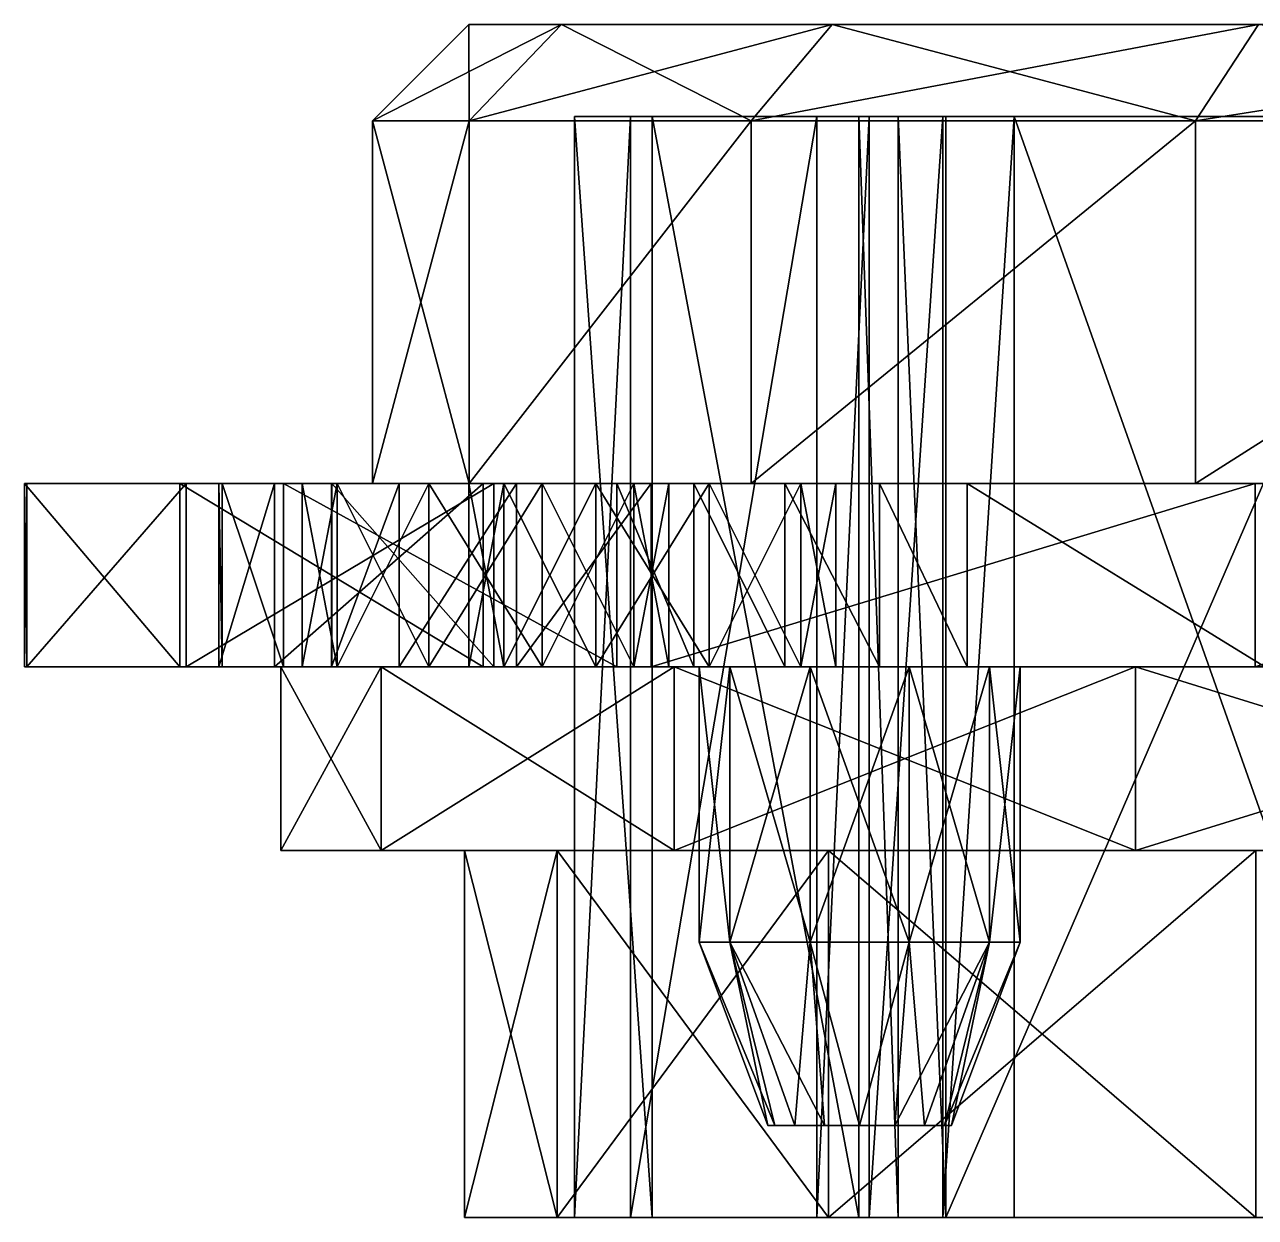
# Model space of a CAD drawing. Extents: x -29.8 to 29.8, y 13.5 to 29.5.
# Drawn here: x -29.8 to -16.37, y 13.54 to 26.54 of the extents above; entities that cross this region are included whole.
import ezdxf

# ---------------------------------------------------------------- set-up
doc = ezdxf.new("R2010")
doc.units = 0

msp = doc.modelspace()

# ---------------------------------------------------------------- linework, layer by layer
for points in [[(-24.950001, 26.544447), (-26, 25.494448), (-24.946917, 25.494448, 7.324709)], [(-23.939445, 26.544447, -7.028902), (-26, 25.494448), (-24.950001, 26.544447)], [(-24.946917, 25.494448, -7.324708), (-26, 25.494448), (-23.939445, 26.544447, -7.028902)], [(-24.950001, 26.544447), (-24.946917, 25.494448, 7.324709), (-23.939445, 26.544447, 7.028903)], [(-24.950001, 26.544447), (-13.5, 26.544447), (-12.472175, 26.544447, -5.166653)], [(-23.939445, 26.544447, -7.028902), (-24.950001, 26.544447), (-12.472175, 26.544447, -5.166653)], [(-24.950001, 26.544447), (-23.939445, 26.544447, 7.028903), (-13.5, 26.544447)], [(-23.939445, 26.544447, 7.028903), (-24.946917, 25.494448, 7.324709), (-21.872793, 25.494448, 14.056348)], [(-24.946917, 25.494448, -7.324708), (-23.939445, 26.544447, -7.028902), (-20.98947, 26.544447, -13.488686)], [(-24.946917, 25.494448, -7.324708), (-20.98947, 26.544447, -13.488686), (-21.872795, 25.494448, -14.056346)], [(-23.939445, 26.544447, 7.028903), (-21.872793, 25.494448, 14.056348), (-20.98947, 26.544447, 13.488688)], [(-23.939445, 26.544447, -7.028902), (-12.472175, 26.544447, -5.166653), (-9.545517, 26.544447, -9.546278)], [(-12.386242, 26.544447, -9.938406), (-23.939445, 26.544447, -7.028902), (-9.545517, 26.544447, -9.546278)], [(-23.939445, 26.544447, 7.028903), (-12.472175, 26.544447, 5.166653), (-13.5, 26.544447)], [(-23.939445, 26.544447, 7.028903), (-9.545517, 26.544447, 9.546278), (-12.472175, 26.544447, 5.166653)], [(-23.939445, 26.544447, 7.028903), (-20.98947, 26.544447, 13.488688), (-9.545517, 26.544447, 9.546278)], [(-14.509966, 26.544447, -12.861959), (-20.98947, 26.544447, -13.488686), (-23.939445, 26.544447, -7.028902)], [(-14.509966, 26.544447, -10.629045), (-14.872828, 26.544447, -11.745502), (-23.939445, 26.544447, -7.028902)], [(-14.509966, 26.544447, -12.861959), (-23.939445, 26.544447, -7.028902), (-14.872828, 26.544447, -11.745502)], [(-13.559413, 26.544447, -9.938406), (-14.509966, 26.544447, -10.629045), (-23.939445, 26.544447, -7.028902)], [(-12.386242, 26.544447, -9.938406), (-13.559413, 26.544447, -9.938406), (-23.939445, 26.544447, -7.028902)], [(-21.872795, 25.494448, -14.056346), (-20.98947, 26.544447, -13.488686), (-16.339006, 26.544447, -18.855751)], [(-21.872795, 25.494448, -14.056346), (-16.339006, 26.544447, -18.855751), (-17.026619, 25.494448, -19.649281)], [(-20.98947, 26.544447, 13.488688), (-21.872793, 25.494448, 14.056348), (-17.026619, 25.494448, 19.649282)], [(-20.98947, 26.544447, 13.488688), (-17.026619, 25.494448, 19.649282), (-16.339005, 26.544447, 18.855753)], [(-11.745502, 26.544447, 11.072827), (-9.545517, 26.544447, 9.546278), (-20.98947, 26.544447, 13.488688)], [(-13.552597, 26.544447, 13.559413), (-20.98947, 26.544447, 13.488688), (-16.339005, 26.544447, 18.855753)], [(-12.861959, 26.544447, 11.435689), (-11.745502, 26.544447, 11.072827), (-20.98947, 26.544447, 13.488688)], [(-13.552597, 26.544447, 12.386242), (-12.861959, 26.544447, 11.435689), (-20.98947, 26.544447, 13.488688)], [(-13.552597, 26.544447, 13.559413), (-13.552597, 26.544447, 12.386242), (-20.98947, 26.544447, 13.488688)], [(16.339005, 26.544447, -18.855753), (-16.339006, 26.544447, -18.855751), (-20.98947, 26.544447, -13.488686)], [(11.745502, 26.544447, -14.872828), (16.339005, 26.544447, -18.855753), (-20.98947, 26.544447, -13.488686)], [(-14.509966, 26.544447, -12.861959), (-13.559413, 26.544447, -13.552597), (-20.98947, 26.544447, -13.488686)], [(10.629045, 26.544447, -14.509966), (-20.98947, 26.544447, -13.488686), (-13.559413, 26.544447, -13.552597)], [(10.629045, 26.544447, -14.509966), (11.745502, 26.544447, -14.872828), (-20.98947, 26.544447, -13.488686)], [(-16.339005, 26.544447, 18.855753), (-17.026619, 25.494448, 19.649282), (-10.800982, 25.494448, 23.650345)], [(-17.026619, 25.494448, -19.649281), (-16.339006, 26.544447, -18.855751), (-10.364791, 26.544447, -22.695234)], [(-17.026619, 25.494448, -19.649281), (-10.364791, 26.544447, -22.695234), (-10.800983, 25.494448, -23.650343)], [(-23.799994, 25.544447, -0.483598), (-23.799768, 13.544447, -0.483593), (-22.952183, 13.544447, -6.313863)], [(-23.189194, 25.544447, 5.377264), (-23.799768, 13.544447, -0.483593), (-23.799994, 25.544447, -0.483598)], [(-23.799994, 25.544447, -0.483598), (-22.952183, 13.544447, -6.313863), (-22.95162, 25.544447, -6.31481)], [(-15.931933, 25.544447, -2.610183), (-23.799994, 25.544447, -0.483598), (-22.95162, 25.544447, -6.31481)], [(-15.96838, 25.544447, 2.377058), (-23.189194, 25.544447, 5.377264), (-23.799994, 25.544447, -0.483598)], [(-15.931933, 25.544447, -2.610183), (-15.96838, 25.544447, 2.377058), (-23.799994, 25.544447, -0.483598)], [(-23.189194, 25.544447, 5.377264), (-23.189716, 13.544447, 5.376295), (-23.799768, 13.544447, -0.483593)], [(-21.158247, 25.544447, 10.908812), (-21.158247, 13.544447, 10.908812), (-23.189716, 13.544447, 5.376295)], [(-21.158247, 25.544447, 10.908812), (-23.189716, 13.544447, 5.376295), (-23.189194, 25.544447, 5.377264)], [(-14.754128, 25.544447, 8.271679), (-21.158247, 25.544447, 10.908812), (-23.189194, 25.544447, 5.377264)], [(-14.411599, 25.544447, 7.756226), (-14.754128, 25.544447, 8.271679), (-23.189194, 25.544447, 5.377264)], [(-14.479507, 25.544447, 7.141078), (-14.411599, 25.544447, 7.756226), (-23.189194, 25.544447, 5.377264)], [(-15.96838, 25.544447, 2.377058), (-14.479507, 25.544447, 7.141078), (-23.189194, 25.544447, 5.377264)], [(-22.95162, 25.544447, -6.31481), (-22.952183, 13.544447, -6.313863), (-20.697647, 13.544447, -11.759292)], [(-22.95162, 25.544447, -6.31481), (-20.697647, 13.544447, -11.759292), (-20.697647, 25.544447, -11.759292)], [(-14.373593, 25.544447, -7.351934), (-22.95162, 25.544447, -6.31481), (-20.697647, 25.544447, -11.759292)], [(-14.373593, 25.544447, -7.351934), (-15.931933, 25.544447, -2.610183), (-22.95162, 25.544447, -6.31481)], [(-20.585772, 25.544447, 11.504886), (-20.586613, 13.544447, 11.504846), (-21.158247, 13.544447, 10.908812)], [(-20.585772, 25.544447, 11.504886), (-21.158247, 13.544447, 10.908812), (-21.158247, 25.544447, 10.908812)], [(-19.005934, 25.544447, 11.4113), (-20.585772, 25.544447, 11.504886), (-21.158247, 25.544447, 10.908812)], [(-14.754128, 25.544447, 8.271679), (-19.005934, 25.544447, 11.4113), (-21.158247, 25.544447, 10.908812)], [(-20.697647, 25.544447, -11.759292), (-20.697647, 13.544447, -11.759292), (-20.268784, 13.544447, -12.072803)], [(-20.697647, 25.544447, -11.759292), (-20.268784, 13.544447, -12.072803), (-20.268824, 25.544447, -12.072994)], [(-20.697647, 25.544447, -11.759292), (-20.268824, 25.544447, -12.072994), (-19.749571, 25.544447, -11.960416)], [(-14.555378, 25.544447, -8.124918), (-20.697647, 25.544447, -11.759292), (-19.749571, 25.544447, -11.960416)], [(-14.323244, 25.544447, -7.771642), (-14.373593, 25.544447, -7.351934), (-20.697647, 25.544447, -11.759292)], [(-14.555378, 25.544447, -8.124918), (-14.323244, 25.544447, -7.771642), (-20.697647, 25.544447, -11.759292)], [(-19.783165, 25.544447, 11.692266), (-19.782394, 13.544447, 11.692602), (-20.586613, 13.544447, 11.504846)], [(-19.783165, 25.544447, 11.692266), (-20.586613, 13.544447, 11.504846), (-20.585772, 25.544447, 11.504886)], [(-19.005934, 25.544447, 11.4113), (-19.783165, 25.544447, 11.692266), (-20.585772, 25.544447, 11.504886)], [(-20.268824, 25.544447, -12.072994), (-20.268784, 13.544447, -12.072803), (-19.749571, 13.544447, -11.960416)], [(-20.268824, 25.544447, -12.072994), (-19.749571, 13.544447, -11.960416), (-19.749571, 25.544447, -11.960416)], [(-19.005934, 25.544447, 11.4113), (-19.782394, 13.544447, 11.692602), (-19.783165, 25.544447, 11.692266)], [(-19.005934, 25.544447, 11.4113), (-19.005934, 13.544447, 11.4113), (-19.782394, 13.544447, 11.692602)], [(-14.555378, 25.544447, -8.124918), (-19.749571, 13.544447, -11.960416), (-14.555378, 13.544447, -8.124918)], [(-14.555378, 25.544447, -8.124918), (-19.749571, 25.544447, -11.960416), (-19.749571, 13.544447, -11.960416)], [(-19.005934, 25.544447, 11.4113), (-14.754128, 13.544447, 8.271679), (-19.005934, 13.544447, 11.4113)], [(-14.754128, 25.544447, 8.271679), (-14.754128, 13.544447, 8.271679), (-19.005934, 25.544447, 11.4113)], [(-24.946917, 25.494448, -7.324708), (-24.946674, 21.544447, -7.32545), (-26, 21.544447)], [(-26, 25.494448), (-26, 21.544447), (-24.946674, 21.544447, 7.32545)], [(-24.946917, 25.494448, -7.324708), (-26, 21.544447), (-26, 25.494448)], [(-24.946917, 25.494448, 7.324709), (-26, 25.494448), (-24.946674, 21.544447, 7.32545)], [(-24.946917, 25.494448, -7.324708), (-21.872795, 25.494448, -14.056346), (-24.946674, 21.544447, -7.32545)], [(-21.872793, 25.494448, 14.056348), (-24.946917, 25.494448, 7.324709), (-24.946674, 21.544447, 7.32545)], [(-21.872795, 25.494448, -14.056346), (-21.872391, 21.544447, -14.056871), (-24.946674, 21.544447, -7.32545)], [(-21.872793, 25.494448, 14.056348), (-24.946674, 21.544447, 7.32545), (-21.872391, 21.544447, 14.056871)], [(-21.872795, 25.494448, -14.056346), (-17.026619, 25.494448, -19.649281), (-21.872391, 21.544447, -14.056871)], [(-17.026619, 25.494448, 19.649282), (-21.872793, 25.494448, 14.056348), (-21.872391, 21.544447, 14.056871)], [(-17.026619, 25.494448, -19.649281), (-17.026415, 21.544447, -19.649374), (-21.872391, 21.544447, -14.056871)], [(-17.026619, 25.494448, 19.649282), (-21.872391, 21.544447, 14.056871), (-17.026415, 21.544447, 19.649374)], [(-17.026619, 25.494448, -19.649281), (-10.800983, 25.494448, -23.650343), (-17.026415, 21.544447, -19.649374)], [(-10.800982, 25.494448, 23.650345), (-17.026619, 25.494448, 19.649282), (-17.026415, 21.544447, 19.649374)], [(-10.800983, 25.494448, -23.650343), (-10.801144, 21.544447, -23.650227), (-17.026415, 21.544447, -19.649374)], [(-10.800982, 25.494448, 23.650345), (-17.026415, 21.544447, 19.649374), (-10.801144, 21.544447, 23.650227)], [(-29.770872, 21.544447, -3.69902), (-29.770872, 19.544447, -3.69902), (-29.795118, 19.544447, 3.498356)], [(-29.795118, 21.544447, 3.498356), (-29.795118, 19.544447, 3.498356), (-28.104298, 19.544447, 10.494901)], [(-29.795118, 21.544447, 3.498356), (-29.770872, 21.544447, -3.69902), (-29.795118, 19.544447, 3.498356)], [(-28.104298, 21.544447, 10.494901), (-29.795118, 21.544447, 3.498356), (-28.104298, 19.544447, 10.494901)], [(-26, 21.544447), (-29.770872, 21.544447, -3.69902), (-29.795118, 21.544447, 3.498356)], [(-24.946674, 21.544447, 7.32545), (-29.795118, 21.544447, 3.498356), (-28.104298, 21.544447, 10.494901)], [(-24.946674, 21.544447, 7.32545), (-26, 21.544447), (-29.795118, 21.544447, 3.498356)], [(-28.032915, 21.544447, -10.68411), (-28.032915, 19.544447, -10.68411), (-29.770872, 19.544447, -3.69902)], [(-29.770872, 21.544447, -3.69902), (-28.032915, 21.544447, -10.68411), (-29.770872, 19.544447, -3.69902)], [(-24.946674, 21.544447, -7.32545), (-28.032915, 21.544447, -10.68411), (-29.770872, 21.544447, -3.69902)], [(-26, 21.544447), (-24.946674, 21.544447, -7.32545), (-29.770872, 21.544447, -3.69902)], [(-28.104298, 21.544447, 10.494901), (-28.104298, 19.544447, 10.494901), (-24.794594, 19.544447, 16.888697)], [(-28.104298, 21.544447, 10.494901), (-24.794594, 19.544447, 16.888697), (-24.794594, 21.544447, 16.888697)], [(-21.872391, 21.544447, 14.056871), (-28.104298, 21.544447, 10.494901), (-24.794594, 21.544447, 16.888697)], [(-21.872391, 21.544447, 14.056871), (-24.946674, 21.544447, 7.32545), (-28.104298, 21.544447, 10.494901)], [(-24.680067, 21.544447, -17.055624), (-24.680067, 19.544447, -17.055624), (-28.032915, 19.544447, -10.68411)], [(-28.032915, 21.544447, -10.68411), (-24.680067, 21.544447, -17.055624), (-28.032915, 19.544447, -10.68411)], [(-21.872391, 21.544447, -14.056871), (-24.680067, 21.544447, -17.055624), (-28.032915, 21.544447, -10.68411)], [(-24.946674, 21.544447, -7.32545), (-21.872391, 21.544447, -14.056871), (-28.032915, 21.544447, -10.68411)], [(-27.07077, 21.544447, 19.45429), (-27.07077, 19.544447, 19.45429), (-27.678299, 19.544447, 20.637629)], [(-27.678299, 21.544447, 20.637629), (-27.678299, 19.544447, 20.637629), (-27.642385, 19.544447, 21.964581)], [(-27.07077, 21.544447, 19.45429), (-27.678299, 19.544447, 20.637629), (-27.678299, 21.544447, 20.637629)], [(-27.678299, 21.544447, 20.637629), (-27.642385, 19.544447, 21.964581), (-27.642385, 21.544447, 21.964581)], [(-26.77, 21.544447, 21.040369), (-27.678299, 21.544447, 20.637629), (-27.642385, 21.544447, 21.964581)], [(-26.388041, 21.544447, 19.86515), (-27.07077, 21.544447, 19.45429), (-27.678299, 21.544447, 20.637629)], [(-26.77, 21.544447, 21.040369), (-26.388041, 21.544447, 19.86515), (-27.678299, 21.544447, 20.637629)], [(-27.642385, 21.544447, 21.964581), (-27.642385, 19.544447, 21.964581), (-26.971737, 19.544447, 23.113325)], [(-27.642385, 21.544447, 21.964581), (-26.971737, 19.544447, 23.113325), (-26.971737, 21.544447, 23.113325)], [(-26.388041, 21.544447, 22.215586), (-27.642385, 21.544447, 21.964581), (-26.971737, 21.544447, 23.113325)], [(-26.388041, 21.544447, 22.215586), (-26.77, 21.544447, 21.040369), (-27.642385, 21.544447, 21.964581)], [(-24.794594, 21.544447, 16.888697), (-24.794594, 19.544447, 16.888697), (-27.07077, 19.544447, 19.45429)], [(-27.07077, 21.544447, 19.45429), (-24.794594, 21.544447, 16.888697), (-27.07077, 19.544447, 19.45429)], [(-25.387459, 21.544447, 19.138163), (-24.794594, 21.544447, 16.888697), (-27.07077, 21.544447, 19.45429)], [(-26.388041, 21.544447, 19.86515), (-25.387459, 21.544447, 19.138163), (-27.07077, 21.544447, 19.45429)], [(-26.971737, 21.544447, 23.113325), (-26.971737, 19.544447, 23.113325), (-23.337908, 19.544447, 26.787985)], [(-26.971737, 21.544447, 23.113325), (-23.337908, 19.544447, 26.787985), (-23.337908, 21.544447, 26.787985)], [(-26.971737, 21.544447, 23.113325), (-23.337908, 21.544447, 26.787985), (-10.801144, 21.544447, 23.650227)], [(-24.152542, 21.544447, 22.942574), (-26.971737, 21.544447, 23.113325), (-10.801144, 21.544447, 23.650227)], [(-25.387459, 21.544447, 22.942574), (-26.388041, 21.544447, 22.215586), (-26.971737, 21.544447, 23.113325)], [(-24.152542, 21.544447, 22.942574), (-25.387459, 21.544447, 22.942574), (-26.971737, 21.544447, 23.113325)], [(-26.388041, 21.544447, 22.215586), (-26.388041, 19.544447, 22.215586), (-26.77, 19.544447, 21.040369)], [(-26.77, 21.544447, 21.040369), (-26.77, 19.544447, 21.040369), (-26.388041, 19.544447, 19.86515)], [(-26.388041, 21.544447, 22.215586), (-26.77, 19.544447, 21.040369), (-26.77, 21.544447, 21.040369)], [(-26.77, 21.544447, 21.040369), (-26.388041, 19.544447, 19.86515), (-26.388041, 21.544447, 19.86515)], [(-25.710394, 21.544447, -26.28636), (-25.710394, 19.544447, -26.28636), (-26.448847, 19.544447, -25.015127)], [(-26.448847, 21.544447, -25.015127), (-26.448847, 19.544447, -25.015127), (-26.446289, 19.544447, -23.544977)], [(-25.710394, 21.544447, -26.28636), (-26.448847, 19.544447, -25.015127), (-26.448847, 21.544447, -25.015127)], [(-26.448847, 21.544447, -25.015127), (-26.446289, 19.544447, -23.544977), (-26.446289, 21.544447, -23.544977)], [(-25.710394, 21.544447, -26.28636), (-26.448847, 21.544447, -25.015127), (-16.378019, 21.544447, -25.134846)], [(-23.567459, 21.544447, -24.914104), (-16.378019, 21.544447, -25.134846), (-26.448847, 21.544447, -25.015127)], [(-23.567459, 21.544447, -24.914104), (-26.448847, 21.544447, -25.015127), (-26.446289, 21.544447, -23.544977)], [(-26.446289, 21.544447, -23.544977), (-26.446289, 19.544447, -23.544977), (-24.680067, 19.544447, -17.055624)], [(-26.446289, 21.544447, -23.544977), (-24.680067, 19.544447, -17.055624), (-24.680067, 21.544447, -17.055624)], [(-24.950001, 21.544447, -23.0119), (-26.446289, 21.544447, -23.544977), (-24.680067, 21.544447, -17.055624)], [(-24.568041, 21.544447, -24.187117), (-23.567459, 21.544447, -24.914104), (-26.446289, 21.544447, -23.544977)], [(-24.950001, 21.544447, -23.0119), (-24.568041, 21.544447, -24.187117), (-26.446289, 21.544447, -23.544977)], [(-25.387459, 21.544447, 22.942574), (-25.387459, 19.544447, 22.942574), (-26.388041, 19.544447, 22.215586)], [(-25.387459, 21.544447, 22.942574), (-26.388041, 19.544447, 22.215586), (-26.388041, 21.544447, 22.215586)], [(-26.388041, 21.544447, 19.86515), (-26.388041, 19.544447, 19.86515), (-25.387459, 19.544447, 19.138163)], [(-26.388041, 21.544447, 19.86515), (-25.387459, 19.544447, 19.138163), (-25.387459, 21.544447, 19.138163)], [(-24.432055, 21.544447, -27.012445), (-24.432055, 19.544447, -27.012445), (-25.710394, 19.544447, -26.28636)], [(-24.432055, 21.544447, -27.012445), (-25.710394, 19.544447, -26.28636), (-25.710394, 21.544447, -26.28636)], [(-22.962, 21.544447, -26.995623), (-25.710394, 21.544447, -26.28636), (-16.378019, 21.544447, -25.134846)], [(-22.962, 21.544447, -26.995623), (-24.432055, 21.544447, -27.012445), (-25.710394, 21.544447, -26.28636)], [(-24.152542, 21.544447, 22.942574), (-24.152542, 19.544447, 22.942574), (-25.387459, 19.544447, 22.942574)], [(-24.152542, 21.544447, 22.942574), (-25.387459, 19.544447, 22.942574), (-25.387459, 21.544447, 22.942574)], [(-25.387459, 21.544447, 19.138163), (-25.387459, 19.544447, 19.138163), (-24.152542, 19.544447, 19.138163)], [(-25.387459, 21.544447, 19.138163), (-24.152542, 19.544447, 19.138163), (-24.152542, 21.544447, 19.138163)], [(-25.387459, 21.544447, 19.138163), (-21.872391, 21.544447, 14.056871), (-24.794594, 21.544447, 16.888697)], [(-25.387459, 21.544447, 19.138163), (-24.152542, 21.544447, 19.138163), (-21.872391, 21.544447, 14.056871)], [(-24.568041, 21.544447, -21.836681), (-24.568041, 19.544447, -21.836681), (-24.950001, 19.544447, -23.0119)], [(-24.950001, 21.544447, -23.0119), (-24.950001, 19.544447, -23.0119), (-24.568041, 19.544447, -24.187117)], [(-24.568041, 21.544447, -21.836681), (-24.950001, 19.544447, -23.0119), (-24.950001, 21.544447, -23.0119)], [(-24.950001, 21.544447, -23.0119), (-24.568041, 19.544447, -24.187117), (-24.568041, 21.544447, -24.187117)], [(-24.568041, 21.544447, -21.836681), (-24.950001, 21.544447, -23.0119), (-24.680067, 21.544447, -17.055624)], [(-21.872391, 21.544447, -14.056871), (-17.026415, 21.544447, -19.649374), (-24.680067, 21.544447, -17.055624)], [(-22.332542, 21.544447, -21.109694), (-24.680067, 21.544447, -17.055624), (-17.026415, 21.544447, -19.649374)], [(-23.567459, 21.544447, -21.109694), (-24.568041, 21.544447, -21.836681), (-24.680067, 21.544447, -17.055624)], [(-22.332542, 21.544447, -21.109694), (-23.567459, 21.544447, -21.109694), (-24.680067, 21.544447, -17.055624)], [(-23.567459, 21.544447, -21.109694), (-23.567459, 19.544447, -21.109694), (-24.568041, 19.544447, -21.836681)], [(-23.567459, 21.544447, -21.109694), (-24.568041, 19.544447, -21.836681), (-24.568041, 21.544447, -21.836681)], [(-24.568041, 21.544447, -24.187117), (-24.568041, 19.544447, -24.187117), (-23.567459, 19.544447, -24.914104)], [(-24.568041, 21.544447, -24.187117), (-23.567459, 19.544447, -24.914104), (-23.567459, 21.544447, -24.914104)], [(-22.962, 21.544447, -26.995623), (-22.962, 19.544447, -26.995623), (-24.432055, 19.544447, -27.012445)], [(-22.962, 21.544447, -26.995623), (-24.432055, 19.544447, -27.012445), (-24.432055, 21.544447, -27.012445)], [(-23.151958, 21.544447, 22.215586), (-23.151958, 19.544447, 22.215586), (-24.152542, 19.544447, 22.942574)], [(-23.151958, 21.544447, 22.215586), (-24.152542, 19.544447, 22.942574), (-24.152542, 21.544447, 22.942574)], [(-24.152542, 21.544447, 19.138163), (-24.152542, 19.544447, 19.138163), (-23.151958, 19.544447, 19.86515)], [(-24.152542, 21.544447, 19.138163), (-23.151958, 19.544447, 19.86515), (-23.151958, 21.544447, 19.86515)], [(-24.152542, 21.544447, 19.138163), (-17.026415, 21.544447, 19.649374), (-21.872391, 21.544447, 14.056871)], [(-24.152542, 21.544447, 22.942574), (-10.801144, 21.544447, 23.650227), (-17.026415, 21.544447, 19.649374)], [(-24.152542, 21.544447, 19.138163), (-23.151958, 21.544447, 19.86515), (-17.026415, 21.544447, 19.649374)], [(-23.151958, 21.544447, 22.215586), (-24.152542, 21.544447, 22.942574), (-17.026415, 21.544447, 19.649374)], [(-22.332542, 21.544447, -21.109694), (-22.332542, 19.544447, -21.109694), (-23.567459, 19.544447, -21.109694)], [(-22.332542, 21.544447, -21.109694), (-23.567459, 19.544447, -21.109694), (-23.567459, 21.544447, -21.109694)], [(-23.567459, 21.544447, -24.914104), (-23.567459, 19.544447, -24.914104), (-22.332542, 19.544447, -24.914104)], [(-23.567459, 21.544447, -24.914104), (-22.332542, 19.544447, -24.914104), (-22.332542, 21.544447, -24.914104)], [(-23.567459, 21.544447, -24.914104), (-22.332542, 21.544447, -24.914104), (-16.378019, 21.544447, -25.134846)], [(-23.337908, 21.544447, 26.787985), (-23.337908, 19.544447, 26.787985), (-22.499004, 19.544447, 27.389755)], [(-23.337908, 21.544447, 26.787985), (-22.499004, 19.544447, 27.389755), (-22.499004, 21.544447, 27.389755)], [(-23.337908, 21.544447, 26.787985), (-16.270109, 21.544447, 25.204832), (-10.801144, 21.544447, 23.650227)], [(-23.337908, 21.544447, 26.787985), (-19.518656, 21.544447, 27.234184), (-16.270109, 21.544447, 25.204832)], [(-23.337908, 21.544447, 26.787985), (-22.499004, 21.544447, 27.389755), (-19.518656, 21.544447, 27.234184)], [(-22.77, 21.544447, 21.040369), (-22.77, 19.544447, 21.040369), (-23.151958, 19.544447, 22.215586)], [(-23.151958, 21.544447, 19.86515), (-23.151958, 19.544447, 19.86515), (-22.77, 19.544447, 21.040369)], [(-23.151958, 21.544447, 19.86515), (-22.77, 19.544447, 21.040369), (-22.77, 21.544447, 21.040369)], [(-23.151958, 21.544447, 22.215586), (-22.77, 21.544447, 21.040369), (-23.151958, 19.544447, 22.215586)], [(-23.151958, 21.544447, 19.86515), (-22.77, 21.544447, 21.040369), (-17.026415, 21.544447, 19.649374)], [(-23.151958, 21.544447, 22.215586), (-17.026415, 21.544447, 19.649374), (-22.77, 21.544447, 21.040369)], [(-16.378019, 21.544447, -25.134846), (-16.378019, 19.544447, -25.134846), (-22.962, 19.544447, -26.995623)], [(-22.962, 21.544447, -26.995623), (-16.378019, 21.544447, -25.134846), (-22.962, 19.544447, -26.995623)], [(-22.499004, 21.544447, 27.389755), (-22.499004, 19.544447, 27.389755), (-21.506489, 19.544447, 27.680504)], [(-22.499004, 21.544447, 27.389755), (-21.506489, 19.544447, 27.680504), (-21.506489, 21.544447, 27.680504)], [(-22.499004, 21.544447, 27.389755), (-20.47368, 21.544447, 27.626373), (-19.518656, 21.544447, 27.234184)], [(-22.499004, 21.544447, 27.389755), (-21.506489, 21.544447, 27.680504), (-20.47368, 21.544447, 27.626373)], [(-21.331959, 21.544447, -21.836681), (-21.331959, 19.544447, -21.836681), (-22.332542, 19.544447, -21.109694)], [(-21.331959, 21.544447, -21.836681), (-22.332542, 19.544447, -21.109694), (-22.332542, 21.544447, -21.109694)], [(-22.332542, 21.544447, -24.914104), (-22.332542, 19.544447, -24.914104), (-21.331959, 19.544447, -24.187117)], [(-22.332542, 21.544447, -24.914104), (-21.331959, 19.544447, -24.187117), (-21.331959, 21.544447, -24.187117)], [(-22.332542, 21.544447, -24.914104), (-21.331959, 21.544447, -24.187117), (-16.378019, 21.544447, -25.134846)], [(-22.332542, 21.544447, -21.109694), (-17.026415, 21.544447, -19.649374), (-10.801144, 21.544447, -23.650227)], [(-21.331959, 21.544447, -21.836681), (-22.332542, 21.544447, -21.109694), (-10.801144, 21.544447, -23.650227)], [(-21.506489, 21.544447, 27.680504), (-21.506489, 19.544447, 27.680504), (-20.47368, 19.544447, 27.626373)], [(-21.506489, 21.544447, 27.680504), (-20.47368, 19.544447, 27.626373), (-20.47368, 21.544447, 27.626373)], [(-20.950001, 21.544447, -23.0119), (-20.950001, 19.544447, -23.0119), (-21.331959, 19.544447, -21.836681)], [(-21.331959, 21.544447, -24.187117), (-21.331959, 19.544447, -24.187117), (-20.950001, 19.544447, -23.0119)], [(-21.331959, 21.544447, -24.187117), (-20.950001, 19.544447, -23.0119), (-20.950001, 21.544447, -23.0119)], [(-21.331959, 21.544447, -21.836681), (-20.950001, 21.544447, -23.0119), (-21.331959, 19.544447, -21.836681)], [(-21.331959, 21.544447, -24.187117), (-3.700487, 21.544447, -25.735308), (-16.378019, 21.544447, -25.134846)], [(-21.331959, 21.544447, -24.187117), (-10.801144, 21.544447, -23.650227), (-3.700487, 21.544447, -25.735308)], [(-21.331959, 21.544447, -24.187117), (-20.950001, 21.544447, -23.0119), (-10.801144, 21.544447, -23.650227)], [(-21.331959, 21.544447, -21.836681), (-10.801144, 21.544447, -23.650227), (-20.950001, 21.544447, -23.0119)], [(-20.47368, 21.544447, 27.626373), (-20.47368, 19.544447, 27.626373), (-19.518656, 19.544447, 27.234184)], [(-20.47368, 21.544447, 27.626373), (-19.518656, 19.544447, 27.234184), (-19.518656, 21.544447, 27.234184)], [(-19.518656, 21.544447, 27.234184), (-19.518656, 19.544447, 27.234184), (-16.270109, 19.544447, 25.204832)], [(-19.518656, 21.544447, 27.234184), (-16.270109, 19.544447, 25.204832), (-16.270109, 21.544447, 25.204832)], [(-10.429371, 21.544447, -28.128708), (-10.429371, 19.544447, -28.128708), (-16.378019, 19.544447, -25.134846)], [(-10.429371, 21.544447, -28.128708), (-16.378019, 19.544447, -25.134846), (-16.378019, 21.544447, -25.134846)], [(-3.700487, 21.544447, -25.735308), (-10.429371, 21.544447, -28.128708), (-16.378019, 21.544447, -25.134846)], [(-29.795118, 19.544447, 3.498356), (-27, 19.544447), (-25.906223, 19.544447, 7.607053)], [(-29.795118, 19.544447, 3.498356), (-29.770872, 19.544447, -3.69902), (-27, 19.544447)], [(-28.104298, 19.544447, 10.494901), (-29.795118, 19.544447, 3.498356), (-25.906223, 19.544447, 7.607053)], [(-29.770872, 19.544447, -3.69902), (-25.906223, 19.544447, -7.607053), (-27, 19.544447)], [(-29.770872, 19.544447, -3.69902), (-28.032915, 19.544447, -10.68411), (-25.906223, 19.544447, -7.607053)], [(-28.104298, 19.544447, 10.494901), (-25.906223, 19.544447, 7.607053), (-22.71361, 19.544447, 14.597631)], [(-24.794594, 19.544447, 16.888697), (-28.104298, 19.544447, 10.494901), (-22.71361, 19.544447, 14.597631)], [(-28.032915, 19.544447, -10.68411), (-22.71361, 19.544447, -14.597631), (-25.906223, 19.544447, -7.607053)], [(-28.032915, 19.544447, -10.68411), (-24.680067, 19.544447, -17.055624), (-22.71361, 19.544447, -14.597631)], [(-26.388041, 19.544447, 19.86515), (-27.678299, 19.544447, 20.637629), (-27.07077, 19.544447, 19.45429)], [(-26.77, 19.544447, 21.040369), (-27.642385, 19.544447, 21.964581), (-27.678299, 19.544447, 20.637629)], [(-26.388041, 19.544447, 19.86515), (-26.77, 19.544447, 21.040369), (-27.678299, 19.544447, 20.637629)], [(-25.387459, 19.544447, 22.942574), (-26.971737, 19.544447, 23.113325), (-27.642385, 19.544447, 21.964581)], [(-26.388041, 19.544447, 22.215586), (-25.387459, 19.544447, 22.942574), (-27.642385, 19.544447, 21.964581)], [(-26.77, 19.544447, 21.040369), (-26.388041, 19.544447, 22.215586), (-27.642385, 19.544447, 21.964581)], [(-25.387459, 19.544447, 19.138163), (-27.07077, 19.544447, 19.45429), (-24.794594, 19.544447, 16.888697)], [(-25.387459, 19.544447, 19.138163), (-26.388041, 19.544447, 19.86515), (-27.07077, 19.544447, 19.45429)], [(-25.906223, 19.544447, -7.607053), (-25.906223, 17.544447, -7.607053), (-27, 17.544447)], [(-27, 19.544447), (-27, 17.544447), (-25.906223, 17.544447, 7.607053)], [(-25.906223, 19.544447, -7.607053), (-27, 17.544447), (-27, 19.544447)], [(-25.906223, 19.544447, 7.607053), (-27, 19.544447), (-25.906223, 17.544447, 7.607053)], [(-21.230276, 19.544447, 26.727827), (-23.337908, 19.544447, 26.787985), (-26.971737, 19.544447, 23.113325)], [(-22.105785, 19.544447, 26.091713), (-21.230276, 19.544447, 26.727827), (-26.971737, 19.544447, 23.113325)], [(-22.440001, 19.544447, 25.063398), (-22.105785, 19.544447, 26.091713), (-26.971737, 19.544447, 23.113325)], [(-22.105785, 19.544447, 24.035082), (-22.440001, 19.544447, 25.063398), (-26.971737, 19.544447, 23.113325)], [(-21.230276, 19.544447, 23.398968), (-22.105785, 19.544447, 24.035082), (-26.971737, 19.544447, 23.113325)], [(-20.149723, 19.544447, 23.398968), (-21.230276, 19.544447, 23.398968), (-26.971737, 19.544447, 23.113325)], [(-25.387459, 19.544447, 22.942574), (-20.149723, 19.544447, 23.398968), (-26.971737, 19.544447, 23.113325)], [(-26.448847, 19.544447, -25.015127), (-25.710394, 19.544447, -26.28636), (-16.378019, 19.544447, -25.134846)], [(-22.332542, 19.544447, -24.914104), (-26.448847, 19.544447, -25.015127), (-16.378019, 19.544447, -25.134846)], [(-24.568041, 19.544447, -24.187117), (-26.446289, 19.544447, -23.544977), (-26.448847, 19.544447, -25.015127)], [(-23.567459, 19.544447, -24.914104), (-24.568041, 19.544447, -24.187117), (-26.448847, 19.544447, -25.015127)], [(-22.332542, 19.544447, -24.914104), (-23.567459, 19.544447, -24.914104), (-26.448847, 19.544447, -25.015127)], [(-24.568041, 19.544447, -21.836681), (-24.680067, 19.544447, -17.055624), (-26.446289, 19.544447, -23.544977)], [(-24.950001, 19.544447, -23.0119), (-24.568041, 19.544447, -21.836681), (-26.446289, 19.544447, -23.544977)], [(-24.568041, 19.544447, -24.187117), (-24.950001, 19.544447, -23.0119), (-26.446289, 19.544447, -23.544977)], [(-22.71361, 19.544447, -14.597631), (-22.71361, 17.544447, -14.597631), (-25.906223, 17.544447, -7.607053)], [(-22.71361, 19.544447, -14.597631), (-25.906223, 17.544447, -7.607053), (-25.906223, 19.544447, -7.607053)], [(-25.906223, 19.544447, 7.607053), (-25.906223, 17.544447, 7.607053), (-22.71361, 17.544447, 14.597631)], [(-22.71361, 19.544447, 14.597631), (-25.906223, 19.544447, 7.607053), (-22.71361, 17.544447, 14.597631)], [(-25.710394, 19.544447, -26.28636), (-22.962, 19.544447, -26.995623), (-16.378019, 19.544447, -25.134846)], [(-25.710394, 19.544447, -26.28636), (-24.432055, 19.544447, -27.012445), (-22.962, 19.544447, -26.995623)], [(-24.152542, 19.544447, 19.138163), (-25.387459, 19.544447, 19.138163), (-24.794594, 19.544447, 16.888697)], [(-25.387459, 19.544447, 22.942574), (-24.152542, 19.544447, 22.942574), (-20.149723, 19.544447, 23.398968)], [(-24.794594, 19.544447, 16.888697), (-22.71361, 19.544447, 14.597631), (-17.680925, 19.544447, 20.405462)], [(-24.152542, 19.544447, 19.138163), (-24.794594, 19.544447, 16.888697), (-17.680925, 19.544447, 20.405462)], [(-24.680067, 19.544447, -17.055624), (-17.680925, 19.544447, -20.405462), (-22.71361, 19.544447, -14.597631)], [(-23.567459, 19.544447, -21.109694), (-17.680925, 19.544447, -20.405462), (-24.680067, 19.544447, -17.055624)], [(-24.568041, 19.544447, -21.836681), (-23.567459, 19.544447, -21.109694), (-24.680067, 19.544447, -17.055624)], [(-23.151958, 19.544447, 19.86515), (-24.152542, 19.544447, 19.138163), (-17.680925, 19.544447, 20.405462)], [(-24.152542, 19.544447, 22.942574), (-23.151958, 19.544447, 22.215586), (-20.149723, 19.544447, 23.398968)], [(-23.567459, 19.544447, -21.109694), (-22.332542, 19.544447, -21.109694), (-17.680925, 19.544447, -20.405462)], [(-19.518656, 19.544447, 27.234184), (-22.499004, 19.544447, 27.389755), (-23.337908, 19.544447, 26.787985)], [(-21.230276, 19.544447, 26.727827), (-19.518656, 19.544447, 27.234184), (-23.337908, 19.544447, 26.787985)], [(-23.151958, 19.544447, 19.86515), (-17.680925, 19.544447, 20.405462), (-22.77, 19.544447, 21.040369)], [(-23.151958, 19.544447, 22.215586), (-11.21594, 19.544447, 24.560129), (-20.149723, 19.544447, 23.398968)], [(-23.151958, 19.544447, 22.215586), (-22.77, 19.544447, 21.040369), (-11.21594, 19.544447, 24.560129)], [(-22.77, 19.544447, 21.040369), (-17.680925, 19.544447, 20.405462), (-11.21594, 19.544447, 24.560129)], [(-17.680925, 19.544447, -20.405462), (-17.680925, 17.544447, -20.405462), (-22.71361, 17.544447, -14.597631)], [(-17.680925, 19.544447, -20.405462), (-22.71361, 17.544447, -14.597631), (-22.71361, 19.544447, -14.597631)], [(-22.71361, 19.544447, 14.597631), (-22.71361, 17.544447, 14.597631), (-17.680925, 17.544447, 20.405462)], [(-17.680925, 19.544447, 20.405462), (-22.71361, 19.544447, 14.597631), (-17.680925, 17.544447, 20.405462)], [(-20.47368, 19.544447, 27.626373), (-21.506489, 19.544447, 27.680504), (-22.499004, 19.544447, 27.389755)], [(-19.518656, 19.544447, 27.234184), (-20.47368, 19.544447, 27.626373), (-22.499004, 19.544447, 27.389755)], [(-22.10578, 16.544447, 26.092022), (-22.105785, 19.544447, 26.091713), (-22.440001, 19.544447, 25.063398)], [(-22.440001, 16.544447, 25.063398), (-22.440001, 19.544447, 25.063398), (-22.105785, 19.544447, 24.035082)], [(-22.440001, 16.544447, 25.063398), (-22.10578, 16.544447, 26.092022), (-22.440001, 19.544447, 25.063398)], [(-22.10578, 16.544447, 24.034775), (-22.440001, 16.544447, 25.063398), (-22.105785, 19.544447, 24.035082)], [(-22.332542, 19.544447, -21.109694), (-21.331959, 19.544447, -21.836681), (-17.680925, 19.544447, -20.405462)], [(-22.332542, 19.544447, -24.914104), (-16.378019, 19.544447, -25.134846), (-11.21594, 19.544447, -24.560129)], [(-21.331959, 19.544447, -24.187117), (-22.332542, 19.544447, -24.914104), (-11.21594, 19.544447, -24.560129)], [(-21.230782, 16.544447, 26.727747), (-21.230276, 19.544447, 26.727827), (-22.105785, 19.544447, 26.091713)], [(-22.10578, 16.544447, 26.092022), (-21.230782, 16.544447, 26.727747), (-22.105785, 19.544447, 26.091713)], [(-22.10578, 16.544447, 24.034775), (-22.105785, 19.544447, 24.035082), (-21.230276, 19.544447, 23.398968)], [(-21.23078, 16.544447, 23.39905), (-22.10578, 16.544447, 24.034775), (-21.230276, 19.544447, 23.398968)], [(-21.331959, 19.544447, -24.187117), (-11.21594, 19.544447, -24.560129), (-17.680925, 19.544447, -20.405462)], [(-21.331959, 19.544447, -21.836681), (-20.950001, 19.544447, -23.0119), (-17.680925, 19.544447, -20.405462)], [(-21.331959, 19.544447, -24.187117), (-17.680925, 19.544447, -20.405462), (-20.950001, 19.544447, -23.0119)], [(-21.230782, 16.544447, 26.727747), (-20.14922, 16.544447, 26.727747), (-21.230276, 19.544447, 26.727827)], [(-21.23078, 16.544447, 23.39905), (-21.230276, 19.544447, 23.398968), (-20.149723, 19.544447, 23.398968)], [(-20.14922, 16.544447, 23.39905), (-21.23078, 16.544447, 23.39905), (-20.149723, 19.544447, 23.398968)], [(-21.230276, 19.544447, 26.727827), (-20.149723, 19.544447, 26.727827), (-19.518656, 19.544447, 27.234184)], [(-20.14922, 16.544447, 26.727747), (-20.149723, 19.544447, 26.727827), (-21.230276, 19.544447, 26.727827)], [(-19.274214, 19.544447, 24.035082), (-20.149723, 19.544447, 23.398968), (-11.21594, 19.544447, 24.560129)], [(-20.149723, 19.544447, 26.727827), (-19.274214, 19.544447, 26.091713), (-19.518656, 19.544447, 27.234184)], [(-19.27422, 16.544447, 26.092022), (-19.274214, 19.544447, 26.091713), (-20.149723, 19.544447, 26.727827)], [(-20.14922, 16.544447, 26.727747), (-19.27422, 16.544447, 26.092022), (-20.149723, 19.544447, 26.727827)], [(-20.14922, 16.544447, 23.39905), (-20.149723, 19.544447, 23.398968), (-19.274214, 19.544447, 24.035082)], [(-19.27422, 16.544447, 24.034775), (-20.14922, 16.544447, 23.39905), (-19.274214, 19.544447, 24.035082)], [(-19.274214, 19.544447, 26.091713), (-16.270109, 19.544447, 25.204832), (-19.518656, 19.544447, 27.234184)], [(-19.27422, 16.544447, 24.034775), (-19.274214, 19.544447, 24.035082), (-18.940001, 19.544447, 25.063398)], [(-19.27422, 16.544447, 24.034775), (-18.940001, 19.544447, 25.063398), (-18.940001, 16.544447, 25.063398)], [(-19.27422, 16.544447, 26.092022), (-18.940001, 16.544447, 25.063398), (-19.274214, 19.544447, 26.091713)], [(-19.274214, 19.544447, 24.035082), (-11.21594, 19.544447, 24.560129), (-18.940001, 19.544447, 25.063398)], [(-19.274214, 19.544447, 26.091713), (-18.940001, 19.544447, 25.063398), (-16.270109, 19.544447, 25.204832)], [(-18.940001, 16.544447, 25.063398), (-18.940001, 19.544447, 25.063398), (-19.274214, 19.544447, 26.091713)], [(-18.940001, 19.544447, 25.063398), (-11.21594, 19.544447, 24.560129), (-16.270109, 19.544447, 25.204832)], [(-11.21594, 19.544447, -24.560129), (-11.21594, 17.544447, -24.560129), (-17.680925, 17.544447, -20.405462)], [(-11.21594, 19.544447, -24.560129), (-17.680925, 17.544447, -20.405462), (-17.680925, 19.544447, -20.405462)], [(-17.680925, 19.544447, 20.405462), (-17.680925, 17.544447, 20.405462), (-11.21594, 17.544447, 24.560129)], [(-11.21594, 19.544447, 24.560129), (-17.680925, 19.544447, 20.405462), (-11.21594, 17.544447, 24.560129)], [(-16.378019, 19.544447, -25.134846), (-3.842397, 19.544447, -26.725136), (-11.21594, 19.544447, -24.560129)], [(-16.378019, 19.544447, -25.134846), (-10.429371, 19.544447, -28.128708), (-3.842397, 19.544447, -26.725136)], [(-27, 17.544447), (-25, 17.544447), (-23.987188, 17.544447, 7.043702)], [(-27, 17.544447), (-25.906223, 17.544447, -7.607053), (-25, 17.544447)], [(-25.906223, 17.544447, 7.607053), (-27, 17.544447), (-23.987188, 17.544447, 7.043702)], [(-25.906223, 17.544447, -7.607053), (-23.987188, 17.544447, -7.043702), (-25, 17.544447)], [(-25.906223, 17.544447, 7.607053), (-23.987188, 17.544447, 7.043702), (-21.031145, 17.544447, 13.516222)], [(-22.71361, 17.544447, 14.597631), (-25.906223, 17.544447, 7.607053), (-21.031145, 17.544447, 13.516222)], [(-25.906223, 17.544447, -7.607053), (-21.031145, 17.544447, -13.516222), (-23.987188, 17.544447, -7.043702)], [(-25.906223, 17.544447, -7.607053), (-22.71361, 17.544447, -14.597631), (-21.031145, 17.544447, -13.516222)], [(-23.987188, 17.544447, -7.043702), (-23.987188, 13.544447, -7.043702), (-25, 13.544447)], [(-25, 17.544447), (-25, 13.544447), (-23.987188, 13.544447, 7.043702)], [(-23.987188, 17.544447, -7.043702), (-25, 13.544447), (-25, 17.544447)], [(-23.987188, 17.544447, 7.043702), (-25, 17.544447), (-23.987188, 13.544447, 7.043702)], [(-21.031145, 17.544447, -13.516222), (-21.031145, 13.544447, -13.516222), (-23.987188, 13.544447, -7.043702)], [(-21.031145, 17.544447, -13.516222), (-23.987188, 13.544447, -7.043702), (-23.987188, 17.544447, -7.043702)], [(-23.987188, 17.544447, 7.043702), (-23.987188, 13.544447, 7.043702), (-21.031145, 13.544447, 13.516222)], [(-21.031145, 17.544447, 13.516222), (-23.987188, 17.544447, 7.043702), (-21.031145, 13.544447, 13.516222)], [(-22.71361, 17.544447, 14.597631), (-21.031145, 17.544447, 13.516222), (-16.371553, 17.544447, 18.893629)], [(-17.680925, 17.544447, 20.405462), (-22.71361, 17.544447, 14.597631), (-16.371553, 17.544447, 18.893629)], [(-22.71361, 17.544447, -14.597631), (-16.371553, 17.544447, -18.893629), (-21.031145, 17.544447, -13.516222)], [(-22.71361, 17.544447, -14.597631), (-17.680925, 17.544447, -20.405462), (-16.371553, 17.544447, -18.893629)], [(-16.371553, 17.544447, -18.893629), (-16.371553, 13.544447, -18.893629), (-21.031145, 13.544447, -13.516222)], [(-16.371553, 17.544447, -18.893629), (-21.031145, 13.544447, -13.516222), (-21.031145, 17.544447, -13.516222)], [(-21.031145, 17.544447, 13.516222), (-21.031145, 13.544447, 13.516222), (-16.371553, 13.544447, 18.893629)], [(-16.371553, 17.544447, 18.893629), (-21.031145, 17.544447, 13.516222), (-16.371553, 13.544447, 18.893629)], [(-17.680925, 17.544447, 20.405462), (-16.371553, 17.544447, 18.893629), (-10.385715, 17.544447, 22.740602)], [(-11.21594, 17.544447, 24.560129), (-17.680925, 17.544447, 20.405462), (-10.385715, 17.544447, 22.740602)], [(-17.680925, 17.544447, -20.405462), (-10.385715, 17.544447, -22.740602), (-16.371553, 17.544447, -18.893629)], [(-17.680925, 17.544447, -20.405462), (-11.21594, 17.544447, -24.560129), (-10.385715, 17.544447, -22.740602)], [(-22.440001, 16.544447, 25.063398), (-21.690001, 14.544447, 25.063398), (-21.613974, 14.544447, 25.445513)], [(-22.10578, 16.544447, 24.034775), (-21.690001, 14.544447, 25.063398), (-22.440001, 16.544447, 25.063398)], [(-22.440001, 16.544447, 25.063398), (-21.613974, 14.544447, 25.445513), (-22.10578, 16.544447, 26.092022)], [(-22.10578, 16.544447, 24.034775), (-21.613974, 14.544447, 24.681284), (-21.690001, 14.544447, 25.063398)], [(-22.10578, 16.544447, 26.092022), (-21.613974, 14.544447, 25.445513), (-21.396944, 14.544447, 25.770344)], [(-22.10578, 16.544447, 26.092022), (-21.396944, 14.544447, 25.770344), (-21.072117, 14.544447, 25.987371)], [(-22.10578, 16.544447, 26.092022), (-21.072117, 14.544447, 25.987371), (-21.230782, 16.544447, 26.727747)], [(-22.10578, 16.544447, 24.034775), (-21.396946, 14.544447, 24.356453), (-21.613974, 14.544447, 24.681284)], [(-21.23078, 16.544447, 23.39905), (-21.396946, 14.544447, 24.356453), (-22.10578, 16.544447, 24.034775)], [(-21.23078, 16.544447, 23.39905), (-21.072119, 14.544447, 24.139425), (-21.396946, 14.544447, 24.356453)], [(-21.230782, 16.544447, 26.727747), (-21.072117, 14.544447, 25.987371), (-20.689999, 14.544447, 26.063398)], [(-21.230782, 16.544447, 26.727747), (-20.689999, 14.544447, 26.063398), (-20.14922, 16.544447, 26.727747)], [(-21.23078, 16.544447, 23.39905), (-20.690001, 14.544447, 24.063398), (-21.072119, 14.544447, 24.139425)], [(-20.14922, 16.544447, 23.39905), (-20.690001, 14.544447, 24.063398), (-21.23078, 16.544447, 23.39905)], [(-20.14922, 16.544447, 23.39905), (-20.307884, 14.544447, 24.139423), (-20.690001, 14.544447, 24.063398)], [(-20.14922, 16.544447, 26.727747), (-20.689999, 14.544447, 26.063398), (-20.30788, 14.544447, 25.98737)], [(-19.27422, 16.544447, 24.034775), (-19.983057, 14.544447, 24.356451), (-20.307884, 14.544447, 24.139423)], [(-19.27422, 16.544447, 24.034775), (-20.307884, 14.544447, 24.139423), (-20.14922, 16.544447, 23.39905)], [(-20.14922, 16.544447, 26.727747), (-20.30788, 14.544447, 25.98737), (-19.983055, 14.544447, 25.770342)], [(-20.14922, 16.544447, 26.727747), (-19.983055, 14.544447, 25.770342), (-19.27422, 16.544447, 26.092022)], [(-19.27422, 16.544447, 24.034775), (-19.766026, 14.544447, 24.681282), (-19.983057, 14.544447, 24.356451)], [(-19.27422, 16.544447, 26.092022), (-19.983055, 14.544447, 25.770342), (-19.766026, 14.544447, 25.445513)], [(-19.27422, 16.544447, 26.092022), (-19.766026, 14.544447, 25.445513), (-19.690001, 14.544447, 25.063398)], [(-18.940001, 16.544447, 25.063398), (-19.690001, 14.544447, 25.063398), (-19.766026, 14.544447, 24.681282)], [(-19.27422, 16.544447, 24.034775), (-18.940001, 16.544447, 25.063398), (-19.766026, 14.544447, 24.681282)], [(-19.27422, 16.544447, 26.092022), (-19.690001, 14.544447, 25.063398), (-18.940001, 16.544447, 25.063398)], [(-21.613974, 14.544447, 24.681284), (-21.613974, 14.544447, 25.445513), (-21.690001, 14.544447, 25.063398)], [(-21.396946, 14.544447, 24.356453), (-21.396944, 14.544447, 25.770344), (-21.613974, 14.544447, 25.445513)], [(-21.613974, 14.544447, 24.681284), (-21.396946, 14.544447, 24.356453), (-21.613974, 14.544447, 25.445513)], [(-21.396946, 14.544447, 24.356453), (-21.072119, 14.544447, 24.139425), (-21.396944, 14.544447, 25.770344)], [(-21.072119, 14.544447, 24.139425), (-21.072117, 14.544447, 25.987371), (-21.396944, 14.544447, 25.770344)], [(-21.072119, 14.544447, 24.139425), (-20.690001, 14.544447, 24.063398), (-21.072117, 14.544447, 25.987371)], [(-20.690001, 14.544447, 24.063398), (-20.689999, 14.544447, 26.063398), (-21.072117, 14.544447, 25.987371)], [(-20.690001, 14.544447, 24.063398), (-20.307884, 14.544447, 24.139423), (-20.689999, 14.544447, 26.063398)], [(-20.307884, 14.544447, 24.139423), (-20.30788, 14.544447, 25.98737), (-20.689999, 14.544447, 26.063398)], [(-20.307884, 14.544447, 24.139423), (-19.983057, 14.544447, 24.356451), (-20.30788, 14.544447, 25.98737)], [(-19.983057, 14.544447, 24.356451), (-19.983055, 14.544447, 25.770342), (-20.30788, 14.544447, 25.98737)], [(-19.983057, 14.544447, 24.356451), (-19.766026, 14.544447, 24.681282), (-19.983055, 14.544447, 25.770342)], [(-19.766026, 14.544447, 24.681282), (-19.766026, 14.544447, 25.445513), (-19.983055, 14.544447, 25.770342)], [(-19.766026, 14.544447, 24.681282), (-19.690001, 14.544447, 25.063398), (-19.766026, 14.544447, 25.445513)], [(-23.799768, 13.544447, -0.483593), (-25, 13.544447), (-23.987188, 13.544447, -7.043702)], [(-23.189716, 13.544447, 5.376295), (-23.987188, 13.544447, 7.043702), (-25, 13.544447)], [(-23.799768, 13.544447, -0.483593), (-23.189716, 13.544447, 5.376295), (-25, 13.544447)], [(-20.697647, 13.544447, -11.759292), (-23.987188, 13.544447, -7.043702), (-21.031145, 13.544447, -13.516222)], [(-22.952183, 13.544447, -6.313863), (-23.799768, 13.544447, -0.483593), (-23.987188, 13.544447, -7.043702)], [(-20.697647, 13.544447, -11.759292), (-22.952183, 13.544447, -6.313863), (-23.987188, 13.544447, -7.043702)], [(-21.158247, 13.544447, 10.908812), (-21.031145, 13.544447, 13.516222), (-23.987188, 13.544447, 7.043702)], [(-23.189716, 13.544447, 5.376295), (-21.158247, 13.544447, 10.908812), (-23.987188, 13.544447, 7.043702)], [(-21.158247, 13.544447, 10.908812), (-20.586613, 13.544447, 11.504846), (-21.031145, 13.544447, 13.516222)], [(-7.756196, 13.544447, -14.411722), (-21.031145, 13.544447, -13.516222), (-16.371553, 13.544447, -18.893629)], [(-5.74017, 13.544447, -13.857996), (-8.334243, 13.544447, -12.471438), (-21.031145, 13.544447, -13.516222)], [(-20.268784, 13.544447, -12.072803), (-21.031145, 13.544447, -13.516222), (-8.334243, 13.544447, -12.471438)], [(-7.756196, 13.544447, -14.411722), (-5.74017, 13.544447, -13.857996), (-21.031145, 13.544447, -13.516222)], [(-20.268784, 13.544447, -12.072803), (-20.697647, 13.544447, -11.759292), (-21.031145, 13.544447, -13.516222)], [(-8.124918, 13.544447, 14.555378), (-16.371553, 13.544447, 18.893629), (-21.031145, 13.544447, 13.516222)], [(-8.334243, 13.544447, 12.471438), (-5.74017, 13.544447, 13.857996), (-21.031145, 13.544447, 13.516222)], [(-7.771799, 13.544447, 14.322578), (-21.031145, 13.544447, 13.516222), (-5.74017, 13.544447, 13.857996)], [(-19.782394, 13.544447, 11.692602), (-8.334243, 13.544447, 12.471438), (-21.031145, 13.544447, 13.516222)], [(-7.771799, 13.544447, 14.322578), (-8.124918, 13.544447, 14.555378), (-21.031145, 13.544447, 13.516222)], [(-20.586613, 13.544447, 11.504846), (-19.782394, 13.544447, 11.692602), (-21.031145, 13.544447, 13.516222)], [(-20.268784, 13.544447, -12.072803), (-8.334243, 13.544447, -12.471438), (-10.606602, 13.544447, -10.606602)], [(-20.268784, 13.544447, -12.072803), (-10.606602, 13.544447, -10.606602), (-19.749571, 13.544447, -11.960416)], [(-19.782394, 13.544447, 11.692602), (-19.005934, 13.544447, 11.4113), (-8.334243, 13.544447, 12.471438)], [(-19.749571, 13.544447, -11.960416), (-10.606602, 13.544447, -10.606602), (-12.471438, 13.544447, -8.334243)], [(-14.555378, 13.544447, -8.124918), (-19.749571, 13.544447, -11.960416), (-12.471438, 13.544447, -8.334243)], [(-19.005934, 13.544447, 11.4113), (-10.606602, 13.544447, 10.606602), (-8.334243, 13.544447, 12.471438)], [(-19.005934, 13.544447, 11.4113), (-14.754128, 13.544447, 8.271679), (-10.606602, 13.544447, 10.606602)]]:
    msp.add_3dface(points)

doc.saveas('drawing.dxf')
